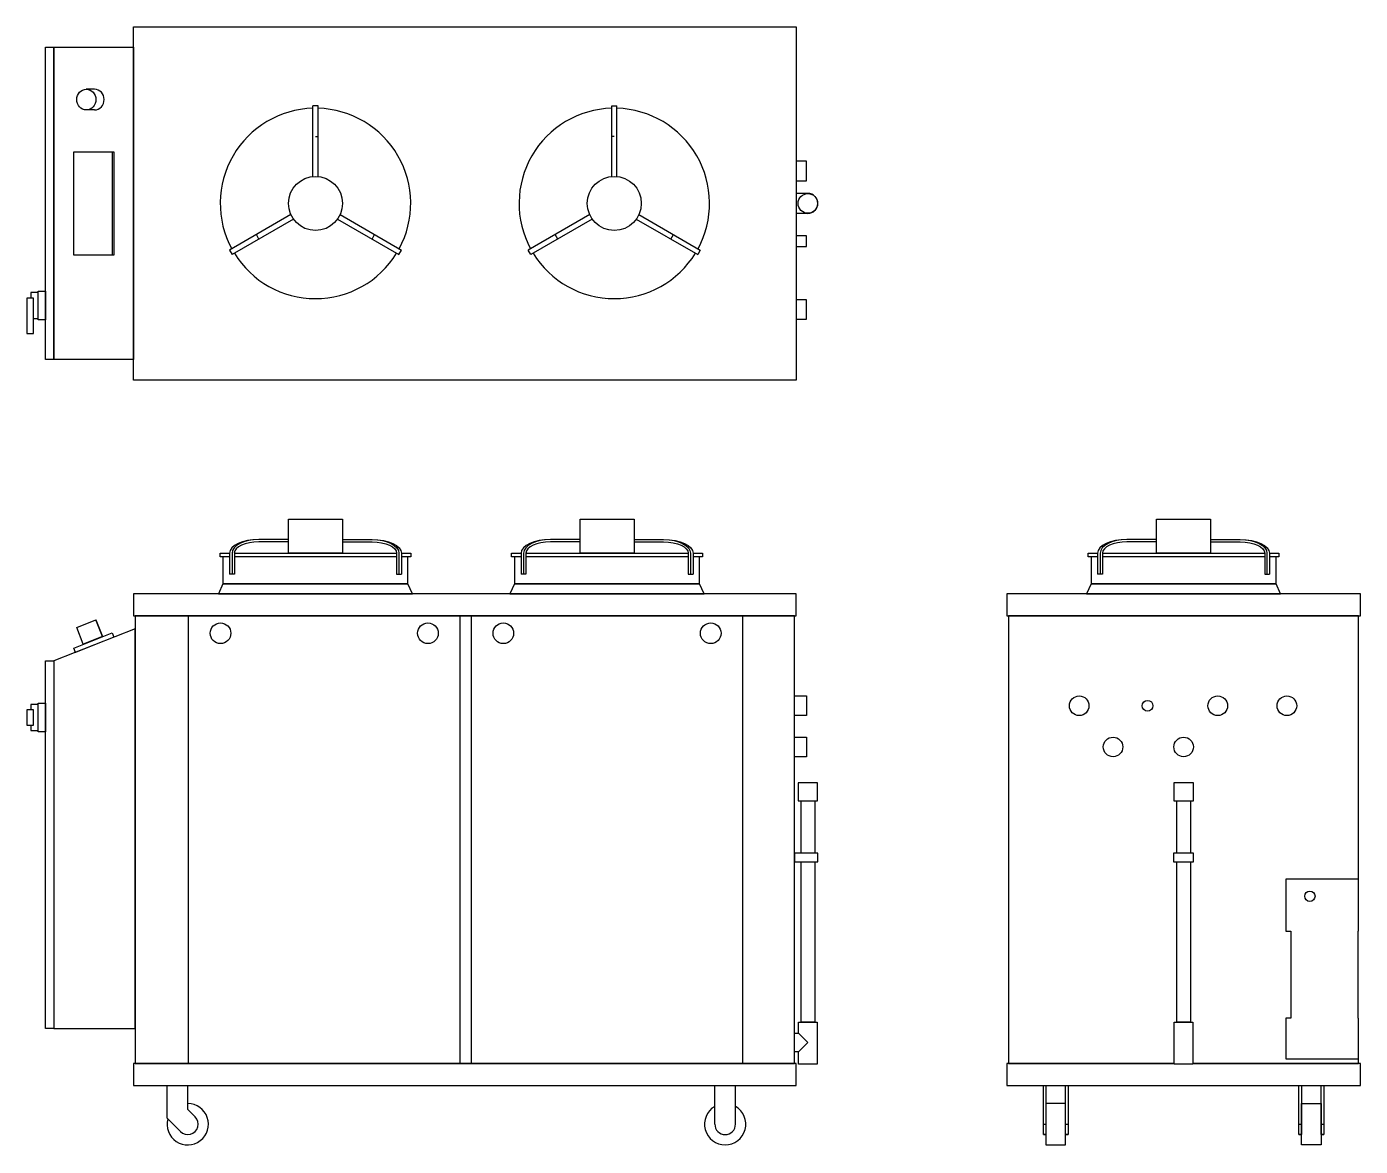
# Model space of a CAD drawing. Header units: inches. Extents: x 0.11 to 3.39, y 0.11 to 2.87.
import ezdxf

# ---------------------------------------------------------------- set-up
doc = ezdxf.new("R2010")
doc.units = ezdxf.units.IN
doc.header["$MEASUREMENT"] = 0

# ---------------------------------------------------------------- blocks, each defined once
blk = doc.blocks.new('A$C50a6e8a9')
at = {"color": 0}
for p, q in [((0.1671, 0.716), (0.1467, 0.716)), ((0.1671, 0.6652), (0.1467, 0.6652)), ((0.7042, 0.5011), (0.7042, 0.6756)), ((0.7169, 0.6756), (0.7042, 0.6756)), ((0.7169, 0.5011), (0.7169, 0.6756)), ((1.4395, 0.5011), (1.4395, 0.6756)), ((1.4395, 0.6756), (1.4522, 0.6756)), ((1.4522, 0.5011), (1.4522, 0.6756)), ((0.7106, 0.5994), (0.7169, 0.5994)), ((1.4458, 0.5994), (1.4395, 0.5994)), ((1.9221, 0.4596), (1.8935, 0.4596)), ((0.6501, 0.4074), (0.499, 0.3202)), ((0.6565, 0.3964), (0.5054, 0.3092)), ((0.7647, 0.3964), (0.9158, 0.3092)), ((0.7711, 0.4074), (0.9221, 0.3202)), ((1.3854, 0.4074), (1.2343, 0.3202)), ((1.3917, 0.3964), (1.2406, 0.3092)), ((1.5, 0.3964), (1.6511, 0.3092)), ((1.5063, 0.4074), (1.6574, 0.3202)), ((1.9221, 0.4103), (1.8935, 0.4103)), ((0.5714, 0.3473), (0.5651, 0.3583)), ((0.8498, 0.3473), (0.8561, 0.3583)), ((1.3067, 0.3473), (1.3003, 0.3583)), ((1.585, 0.3473), (1.5914, 0.3583)), ((0.499, 0.3202), (0.5054, 0.3092)), ((0.9158, 0.3092), (0.9221, 0.3202)), ((1.2406, 0.3092), (1.2343, 0.3202)), ((1.6574, 0.3202), (1.6511, 0.3092))]:
    blk.add_line(p, q, dxfattribs=at)
for points in [[(0.2629, 0.87), (1.8935, 0.87), (1.8935, 0), (0.2629, 0)], [(0.0466, 0.8192), (0.0671, 0.8192), (0.0671, 0.0508), (0.0466, 0.0508)], [(0.0671, 0.8192), (0.2629, 0.8192), (0.2629, 0.0508), (0.0671, 0.0508)], [(0.2102, 0.308), (0.1157, 0.308), (0.1157, 0.562), (0.2102, 0.562)], [(0.1157, 0.562), (0.2144, 0.562), (0.2144, 0.308), (0.1157, 0.308)], [(1.8935, 0.4908), (1.9189, 0.4908), (1.9189, 0.539), (1.8935, 0.539)], [(1.8935, 0.3287), (1.9189, 0.3287), (1.9189, 0.3554), (1.8935, 0.3554)], [(0, 0.1149), (0.0167, 0.1149), (0.0167, 0.2022), (0, 0.2022)], [(0.0279, 0.2187), (0.0466, 0.2187), (0.0466, 0.1484), (0.0279, 0.1484)], [(1.8935, 0.1499), (1.9189, 0.1499), (1.9189, 0.1981), (1.8935, 0.1981)]]:
    blk.add_lwpolyline(points, close=True, dxfattribs=at)
blk.add_lwpolyline([(0.0167, 0.1516), (0.0279, 0.1516), (0.0279, 0.2155), (0.0106, 0.2155), (0.0106, 0.2022)], dxfattribs=at)
for centre, radius in [((0.7106, 0.435), 0.0665), ((1.4458, 0.435), 0.0665), ((1.9221, 0.435), 0.0241)]:
    blk.add_circle(centre, radius, dxfattribs=at)
for centre, radius, start, end in [((0.7106, 0.435), 0.2343, 91.5533, 208.4467), ((0.7106, 0.435), 0.2343, 331.5533, 88.4467), ((1.4458, 0.435), 0.2343, 91.5533, 208.4467), ((1.4458, 0.435), 0.2343, 331.5533, 88.4467), ((1.9221, 0.435), 0.0246, 270, 90), ((0.7106, 0.435), 0.2343, 211.5533, 328.4467), ((1.4458, 0.435), 0.2343, 211.5533, 328.4467)]:
    blk.add_arc(centre, radius, start, end, dxfattribs=at)
blk.add_ellipse((0.1467, 0.6906), major_axis=(0, 0.0254), ratio=0.930025, dxfattribs=at)
blk.add_ellipse((0.1671, 0.6906), major_axis=(0, 0.0254), ratio=0.930025, start_param=3.141593, end_param=6.283185, dxfattribs=at)
blk = doc.blocks.new('A$C56f9567a')
at = {"color": 0}
for p, q in [((0.6441, 1.4897), (0.5714, 1.4897)), ((0.6441, 1.4841), (0.5714, 1.4841)), ((0.777, 1.4897), (0.8498, 1.4897)), ((0.777, 1.4841), (0.8498, 1.4841)), ((1.3615, 1.4897), (1.2888, 1.4897)), ((1.3615, 1.4841), (1.2888, 1.4841)), ((1.4945, 1.4897), (1.5672, 1.4897)), ((1.4945, 1.4841), (1.5672, 1.4841)), ((0.499, 1.4558), (0.499, 1.4048)), ((0.5054, 1.4558), (0.5054, 1.4048)), ((0.511, 1.4558), (0.511, 1.4048)), ((0.9102, 1.4558), (0.9102, 1.4048)), ((0.9158, 1.4558), (0.9158, 1.4048)), ((0.9221, 1.4558), (0.9221, 1.4048)), ((1.2165, 1.4558), (1.2165, 1.4048)), ((1.2228, 1.4558), (1.2228, 1.4048)), ((1.2284, 1.4558), (1.2284, 1.4048)), ((1.6276, 1.4558), (1.6276, 1.4048)), ((1.6332, 1.4558), (1.6332, 1.4048)), ((1.6396, 1.4558), (1.6396, 1.4048)), ((0.511, 1.4048), (0.499, 1.4048)), ((0.9102, 1.4048), (0.9221, 1.4048)), ((1.2284, 1.4048), (1.2165, 1.4048)), ((1.6276, 1.4048), (1.6396, 1.4048)), ((0.1866, 1.2507), (0.1704, 1.2917)), ((0.1393, 1.232), (0.1231, 1.273)), ((1.8993, 0.2749), (1.9221, 0.252)), ((1.9221, 0.252), (1.8993, 0.2292)), ((0.3455, 0.0657), (0.3455, 0.1464)), ((0.3963, 0.0867), (0.3963, 0.1464)), ((1.6932, 0.0508), (1.6932, 0.1464)), ((1.744, 0.0508), (1.744, 0.1464)), ((0.3784, 0.0328), (0.3455, 0.0657)), ((0.4143, 0.0688), (0.3963, 0.0867))]:
    blk.add_line(p, q, dxfattribs=at)
for points in [[(0.6441, 1.5401), (0.777, 1.5401), (0.777, 1.4558), (0.6441, 1.4558)], [(1.3615, 1.5401), (1.4945, 1.5401), (1.4945, 1.4558), (1.3615, 1.4558)], [(0.4717, 1.3557), (0.9495, 1.3557), (0.9382, 1.3807), (0.483, 1.3807)], [(1.1891, 1.3557), (1.6669, 1.3557), (1.6556, 1.3807), (1.2004, 1.3807)], [(0.2629, 1.302), (1.8935, 1.302), (1.8935, 1.3557), (0.2629, 1.3557)], [(0.1231, 1.273), (0.1704, 1.2917), (0.1866, 1.2507), (0.1393, 1.232)], [(0.2672, 0.2001), (1.8893, 0.2001), (1.8893, 1.302), (0.2672, 1.302)], [(0.3977, 0.2001), (1.0666, 0.2001), (1.0666, 1.302), (0.3977, 1.302)], [(1.0936, 0.2001), (1.7624, 0.2001), (1.7624, 1.302), (1.0936, 1.302)], [(0.0671, 0.2861), (0.2672, 0.2861), (0.2672, 1.2703), (0.0671, 1.1912)], [(0.1157, 1.2227), (0.2102, 1.26), (0.2144, 1.2494), (0.1199, 1.2121)], [(0.0671, 0.2861), (0.0466, 0.2861), (0.0466, 1.1912), (0.0671, 1.1912)], [(0.0279, 1.087), (0.0466, 1.087), (0.0466, 1.0168), (0.0279, 1.0168)], [(1.8893, 1.1047), (1.9189, 1.1047), (1.9189, 1.0564), (1.8893, 1.0564)], [(0, 1.0332), (0.0167, 1.0332), (0.0167, 1.0705), (0, 1.0705)], [(1.8893, 1.0034), (1.9189, 1.0034), (1.9189, 0.9552), (1.8893, 0.9552)], [(1.898, 0.8466), (1.9462, 0.8466), (1.9462, 0.8908), (1.898, 0.8908)], [(1.8893, 0.6968), (1.9468, 0.6968), (1.9468, 0.7176), (1.8893, 0.7176)], [(0.2629, 0.1464), (1.8935, 0.1464), (1.8935, 0.2001), (0.2629, 0.2001)]]:
    blk.add_lwpolyline(points, close=True, dxfattribs=at)
for points in [[(0.499, 1.4473), (0.4758, 1.4473), (0.4758, 1.4558), (0.499, 1.4558)], [(0.499, 1.4473), (0.483, 1.4473), (0.483, 1.3807), (0.9382, 1.3807), (0.9382, 1.4473), (0.9221, 1.4473)], [(0.511, 1.4558), (0.9102, 1.4558)], [(0.9102, 1.4473), (0.511, 1.4473)], [(0.9102, 1.4473), (0.511, 1.4473)], [(0.9221, 1.4558), (0.9453, 1.4558), (0.9453, 1.4473), (0.9221, 1.4473)], [(1.2165, 1.4473), (1.1932, 1.4473), (1.1932, 1.4558), (1.2165, 1.4558)], [(1.2165, 1.4473), (1.2004, 1.4473), (1.2004, 1.3807), (1.6556, 1.3807), (1.6556, 1.4473), (1.6396, 1.4473)], [(1.2284, 1.4558), (1.6276, 1.4558)], [(1.6276, 1.4473), (1.2284, 1.4473)], [(1.6276, 1.4473), (1.2284, 1.4473)], [(1.6396, 1.4558), (1.6628, 1.4558), (1.6628, 1.4473), (1.6396, 1.4473)], [(0.0106, 1.0332), (0.0106, 1.02), (0.0279, 1.02), (0.0279, 1.0838), (0.0106, 1.0838), (0.0106, 1.0705)], [(1.9053, 0.7176), (1.9053, 0.8466), (1.9389, 0.8466), (1.9389, 0.7176)], [(1.9389, 0.6968), (1.9389, 0.302), (1.9053, 0.302), (1.9053, 0.6968)], [(1.8993, 0.2749), (1.8993, 0.302), (1.945, 0.302), (1.945, 0.1984), (1.8993, 0.1984), (1.8993, 0.2292)], [(1.8893, 0.2749), (1.8993, 0.2749)], [(1.8993, 0.2292), (1.8893, 0.2292)]]:
    blk.add_lwpolyline(points, dxfattribs=at)
for centre in [(0.477, 1.259), (0.9873, 1.259), (1.1728, 1.259), (1.6832, 1.259)]:
    blk.add_circle(centre, 0.0254, dxfattribs=at)
for centre, radius, start, end in [((0.3963, 0.0508), 0.0508, 165, 90), ((0.3963, 0.0508), 0.0254, 225, 45), ((1.7186, 0.0508), 0.0508, 120, 60), ((1.7186, 0.0508), 0.0254, 180, 0)]:
    blk.add_arc(centre, radius, start, end, dxfattribs=at)
for centre, major_axis, ratio in [((0.5714, 1.4558), (-0.0724, 0), 0.46798), ((0.5714, 1.4558), (-0.066, 0), 0.512987), ((0.5714, 1.4558), (-0.0605, 0), 0.468084), ((1.2888, 1.4558), (-0.0724, 0), 0.46798), ((1.2888, 1.4558), (-0.066, 0), 0.512987), ((1.2888, 1.4558), (-0.0605, 0), 0.468084)]:
    blk.add_ellipse(centre, major_axis=major_axis, ratio=ratio, start_param=4.712389, end_param=6.283185, dxfattribs=at)
at = {"color": 0, "extrusion": (0, 0, -1)}
for centre, major_axis, ratio in [((0.8498, 1.4558), (0.066, 0), 0.512987), ((0.8498, 1.4558), (0.0724, 0), 0.46798), ((0.8498, 1.4558), (0.0605, 0), 0.468084), ((1.5672, 1.4558), (0.066, 0), 0.512987), ((1.5672, 1.4558), (0.0724, 0), 0.46798), ((1.5672, 1.4558), (0.0605, 0), 0.468084)]:
    blk.add_ellipse(centre, major_axis=major_axis, ratio=ratio, start_param=4.712389, end_param=6.283185, dxfattribs=at)
blk = doc.blocks.new('A$Cb75e1823')
at = {"color": 0}
for p, q in [((0.3685, 1.4897), (0.2958, 1.4897)), ((0.3685, 1.4841), (0.2958, 1.4841)), ((0.5015, 1.4897), (0.5742, 1.4897)), ((0.5015, 1.4841), (0.5742, 1.4841)), ((0.2234, 1.4558), (0.2234, 1.4048)), ((0.2298, 1.4558), (0.2298, 1.4048)), ((0.2354, 1.4558), (0.2354, 1.4048)), ((0.6346, 1.4558), (0.6346, 1.4048)), ((0.6402, 1.4558), (0.6402, 1.4048)), ((0.6465, 1.4558), (0.6465, 1.4048)), ((0.2354, 1.4048), (0.2234, 1.4048)), ((0.6346, 1.4048), (0.6465, 1.4048)), ((0.09, 0.0508), (0.0963, 0.0508)), ((0.1447, 0.0508), (0.1511, 0.0508)), ((0.7189, 0.0508), (0.7253, 0.0508)), ((0.7736, 0.0508), (0.78, 0.0508)), ((0.09, 0.0254), (0.0963, 0.0254)), ((0.1447, 0.0254), (0.1511, 0.0254)), ((0.7189, 0.0254), (0.7253, 0.0254)), ((0.7736, 0.0254), (0.78, 0.0254))]:
    blk.add_line(p, q, dxfattribs=at)
for points in [[(0.3685, 1.5401), (0.5015, 1.5401), (0.5015, 1.4558), (0.3685, 1.4558)], [(0.1961, 1.3557), (0.6739, 1.3557), (0.6626, 1.3807), (0.2074, 1.3807)], [(0, 1.302), (0.87, 1.302), (0.87, 1.3557), (0, 1.3557)], [(0.4109, 0.8466), (0.4591, 0.8466), (0.4591, 0.8908), (0.4109, 0.8908)], [(0.4103, 0.6968), (0.4596, 0.6968), (0.4596, 0.7176), (0.4103, 0.7176)], [(0.4121, 0.302), (0.4579, 0.302), (0.4579, 0.1984), (0.4121, 0.1984)], [(0.09, 0.1464), (0.0963, 0.1464), (0.0963, 0.0254), (0.09, 0.0254)], [(0.1447, 0.1464), (0.1511, 0.1464), (0.1511, 0.0254), (0.1447, 0.0254)], [(0.7189, 0.1464), (0.7253, 0.1464), (0.7253, 0.0254), (0.7189, 0.0254)], [(0.7736, 0.1464), (0.78, 0.1464), (0.78, 0.0254), (0.7736, 0.0254)], [(0.1447, 0.1016), (0.0963, 0.1016), (0.0963, 0), (0.1447, 0)], [(0.7253, 0.1016), (0.7736, 0.1016), (0.7736, 0), (0.7253, 0)]]:
    blk.add_lwpolyline(points, close=True, dxfattribs=at)
for points in [[(0.2234, 1.4473), (0.2002, 1.4473), (0.2002, 1.4558), (0.2234, 1.4558)], [(0.2234, 1.4473), (0.2074, 1.4473), (0.2074, 1.3807), (0.6626, 1.3807), (0.6626, 1.4473), (0.6465, 1.4473)], [(0.2354, 1.4558), (0.6346, 1.4558)], [(0.6346, 1.4473), (0.2354, 1.4473)], [(0.6346, 1.4473), (0.2354, 1.4473)], [(0.6465, 1.4558), (0.6697, 1.4558), (0.6697, 1.4473), (0.6465, 1.4473)], [(0.8657, 0.5257), (0.8657, 1.302), (0.0042, 1.302), (0.0042, 0.2001), (0.4121, 0.2001)], [(0.4182, 0.7176), (0.4182, 0.8466), (0.4518, 0.8466), (0.4518, 0.7176)], [(0.4518, 0.6968), (0.4518, 0.302), (0.4182, 0.302), (0.4182, 0.6968)], [(0.8657, 0.654), (0.687, 0.654), (0.687, 0.5257)], [(0.687, 0.5257), (0.6988, 0.5257), (0.6988, 0.312), (0.687, 0.312)], [(0.8657, 0.5257), (0.8641, 0.5257), (0.8641, 0.312), (0.8657, 0.312)], [(0.4579, 0.2001), (0.8657, 0.2001), (0.8657, 0.312)], [(0.687, 0.312), (0.687, 0.2118), (0.8657, 0.2118)], [(0.4121, 0.2001), (0, 0.2001), (0, 0.1464), (0.87, 0.1464), (0.87, 0.2001), (0.4579, 0.2001)]]:
    blk.add_lwpolyline(points, dxfattribs=at)
for centre, radius in [((0.1782, 1.0806), 0.0241), ((0.3463, 1.0806), 0.0133), ((0.5191, 1.0806), 0.0241), ((0.6892, 1.0806), 0.0241), ((0.2615, 0.9793), 0.0241), ((0.4351, 0.9793), 0.0241), ((0.7457, 0.6117), 0.0127)]:
    blk.add_circle(centre, radius, dxfattribs=at)
for major_axis, ratio in [((-0.0724, 0), 0.46798), ((-0.066, 0), 0.512987), ((-0.0605, 0), 0.468084)]:
    blk.add_ellipse((0.2958, 1.4558), major_axis=major_axis, ratio=ratio, start_param=4.712389, end_param=6.283185, dxfattribs=at)
at = {"color": 0, "extrusion": (0, 0, -1)}
for major_axis, ratio in [((0.066, 0), 0.512987), ((0.0724, 0), 0.46798), ((0.0605, 0), 0.468084)]:
    blk.add_ellipse((0.5742, 1.4558), major_axis=major_axis, ratio=ratio, start_param=4.712389, end_param=6.283185, dxfattribs=at)

msp = doc.modelspace()

# ---------------------------------------------------------------- block references
at = {"color": 0}
for name, p in [('A$C50a6e8a9', (0.1073, 1.9962)), ('A$C56f9567a', (0.1073, 0.1144)), ('A$Cb75e1823', (2.5188, 0.1144))]:
    msp.add_blockref(name, p, dxfattribs=at)

doc.saveas('drawing.dxf')
